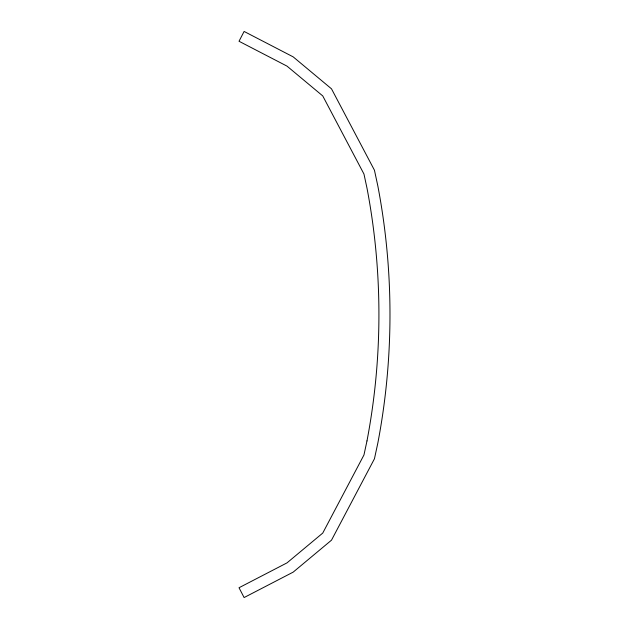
<?xml version="1.0" encoding="UTF-8"?>
<svg xmlns="http://www.w3.org/2000/svg" width="629" height="629" viewBox="0 0 629 629"><rect width="100%" height="100%" fill="white"/><g stroke="black" fill="none" stroke-linecap="round" stroke-linejoin="round"><path stroke-width="0.94" d="M366.982 440.921L363.963 454.971L322.748 533.077L287.021 562.869L239.02 587.738L244.107 597.55L293.177 572.131L331.499 540.169L374.452 458.777L377.848 442.989A686.546 686.546 0 0 0 377.848 186.011L374.452 170.223L331.499 88.831L293.177 56.869L244.107 31.45L239.02 41.262L287.021 66.131L322.748 95.922L363.963 174.029L366.982 188.079A675.483 675.483 0 0 1 366.982 440.921"/></g></svg>
